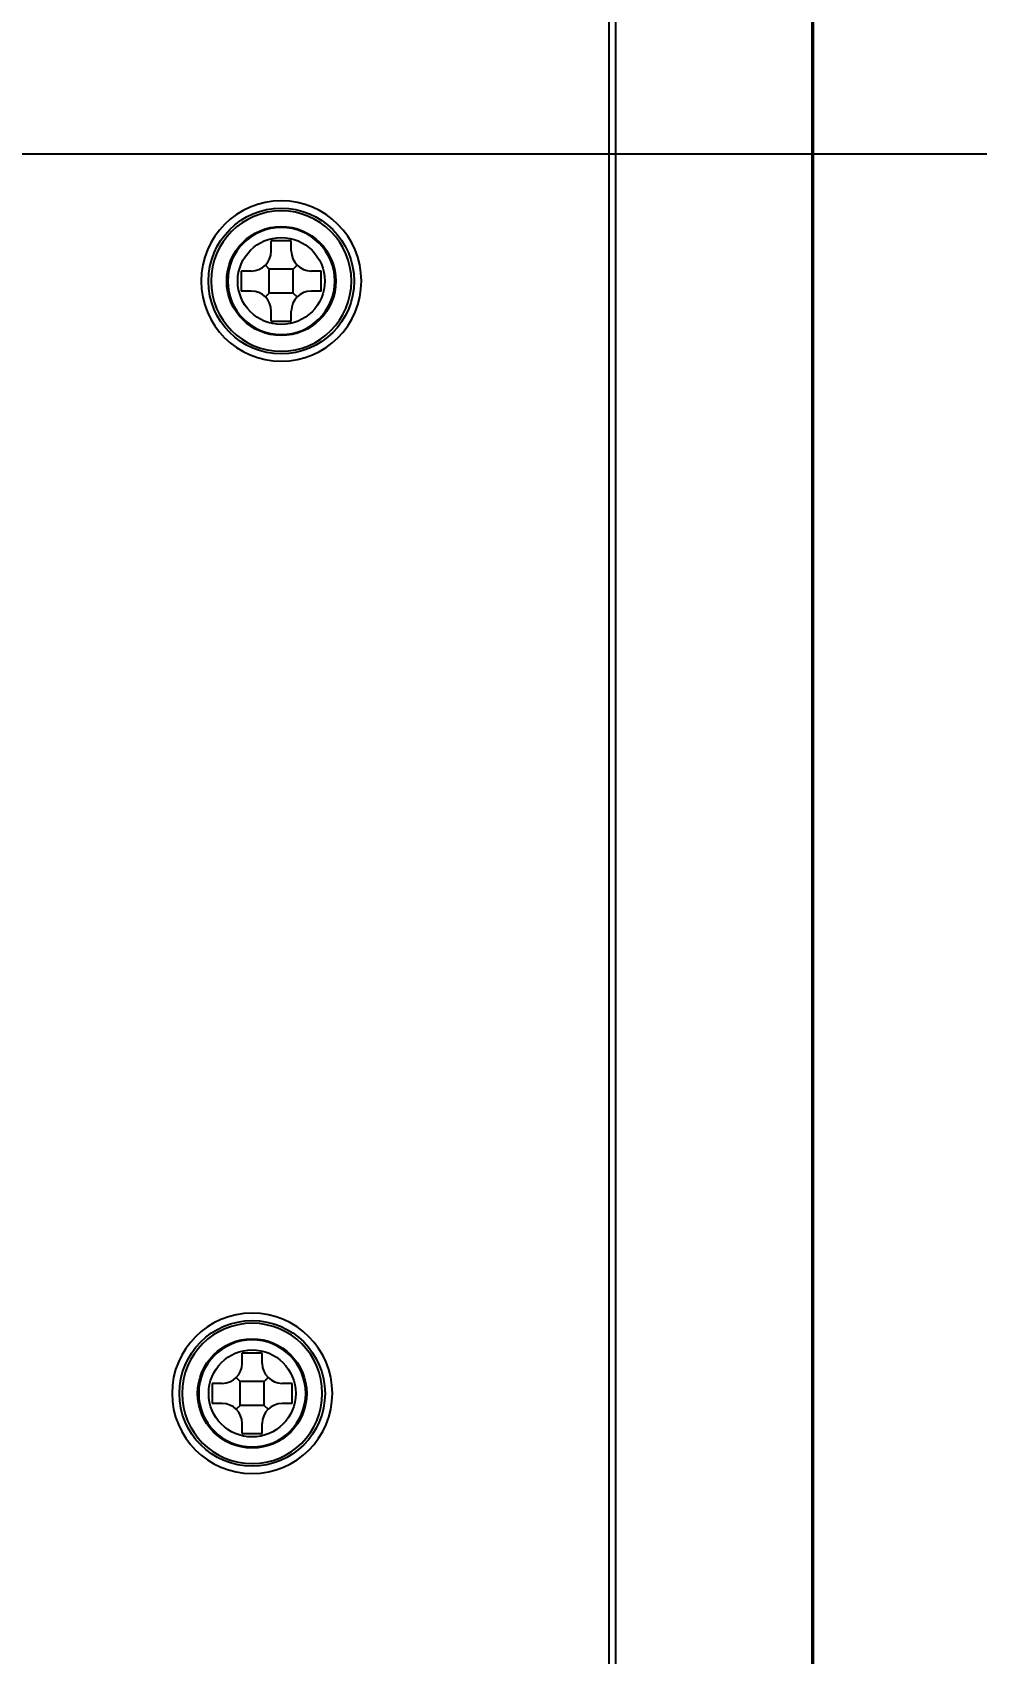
# Model space of a CAD drawing. Header units: millimetres. Extents: x 28 to 3046, y 8 to 3716.
# Drawn here: x 1995.5 to 2042.6, y 1227.6 to 1308.5 of the extents above; entities that cross this region are included whole.
import ezdxf

# ---------------------------------------------------------------- set-up
doc = ezdxf.new("R2010")
doc.units = ezdxf.units.MM
doc.layers.get('Defpoints').update_dxf_attribs({"linetype": 'CONTINUOUS'})
doc.layers.add('1LINE', color=7, linetype='CONTINUOUS')
doc.styles.add('Annotative', font='malgun.ttf')
doc.dimstyles.new('WOO', dxfattribs={"dimtxt": 20, "dimasz": 2, "dimexe": 1.25, "dimexo": 0.3, "dimgap": 1, "dimtad": 1, "dimdec": 1, "dimzin": 1, "dimdsep": 46, "dimtxsty": 'Annotative', "dimcen": 0, "dimclrd": 1, "dimclre": 1, "dimclrt": 2, "dimadec": 0, "dimazin": 0, "dimtfac": 1, "dimtdec": 1, "dimtofl": 0, "dimtmove": 0, "dimatfit": 3, "dimfxl": 0, "dimarcsym": 0})

# ---------------------------------------------------------------- blocks, each defined once
blk = doc.blocks.new('*D13')
at = {"layer": '1LINE', "color": 1, "lineweight": -2}
for p, q in [((1834.765, 1340.796), (2174.273, 1340.796)), ((2173.023, 1338.796), (2173.023, 853.015)), ((1764.11, 851.015), (2174.273, 851.015))]:
    blk.add_line(p, q, dxfattribs=at)
at = {"layer": '1LINE', "color": 1}
for points in [[(2172.69, 1338.796), (2173.356, 1338.796), (2173.023, 1340.796)], [(2172.69, 853.015), (2173.356, 853.015), (2173.023, 851.015)]]:
    blk.add_solid(points, dxfattribs=at)
at = {"layer": 'Defpoints', "color": 0}
for p in [(1834.465, 1340.796), (1763.81, 851.015), (2173.023, 851.015)]:
    blk.add_point(p, dxfattribs=at)
at = {"layer": '1LINE', "color": 2, "insert": (2161.69, 1095.906), "char_height": 20, "attachment_point": 5, "rotation": 90, "style": 'Annotative'}
blk.add_mtext('490', dxfattribs=at)
blk = doc.blocks.new('*D14')
at = {"layer": '1LINE', "color": 1, "lineweight": -2}
for p, q in [((1834.765, 1302.396), (2113.255, 1302.396)), ((2112.005, 1300.396), (2112.005, 853.015)), ((1764.11, 851.015), (2113.255, 851.015))]:
    blk.add_line(p, q, dxfattribs=at)
at = {"layer": '1LINE', "color": 1}
for points in [[(2111.671, 1300.396), (2112.338, 1300.396), (2112.005, 1302.396)], [(2111.671, 853.015), (2112.338, 853.015), (2112.005, 851.015)]]:
    blk.add_solid(points, dxfattribs=at)
at = {"layer": 'Defpoints', "color": 0}
for p in [(1834.465, 1302.396), (1763.81, 851.015), (2112.005, 851.015)]:
    blk.add_point(p, dxfattribs=at)
at = {"layer": '1LINE', "color": 2, "insert": (2100.617, 1076.706), "char_height": 20, "attachment_point": 5, "rotation": 90, "style": 'Annotative'}
blk.add_mtext('451', dxfattribs=at)

msp = doc.modelspace()

# ---------------------------------------------------------------- linework, layer by layer
at = {"layer": '1LINE', "linetype": 'Continuous'}
for p, q in [((2024.256, 1165.689), (2024.256, 1316.834)), ((2024.571, 1316.834), (2024.571, 1165.689)), ((2034.385, 1165.689), (2034.385, 1315.918)), ((2034.435, 1315.917), (2034.435, 1165.689)), ((2007.386, 1297.551), (2007.386, 1298.051)), ((2008.386, 1298.051), (2007.386, 1298.051)), ((2008.386, 1297.551), (2008.386, 1298.051)), ((2007.286, 1296.651), (2007.093, 1296.844)), ((2008.486, 1296.651), (2008.678, 1296.844)), ((2006.386, 1296.551), (2005.886, 1296.551)), ((2005.886, 1296.551), (2005.886, 1295.551)), ((2009.886, 1296.551), (2009.386, 1296.551)), ((2009.886, 1295.551), (2009.886, 1296.551)), ((2006.386, 1295.551), (2005.886, 1295.551)), ((2007.286, 1295.451), (2007.093, 1295.258)), ((2008.486, 1295.451), (2008.678, 1295.258)), ((2009.886, 1295.551), (2009.386, 1295.551)), ((2007.386, 1294.051), (2007.386, 1294.551)), ((2008.386, 1294.051), (2008.386, 1294.551)), ((2007.386, 1294.051), (2008.386, 1294.051)), ((2005.936, 1242.051), (2005.936, 1242.551)), ((2006.936, 1242.551), (2005.936, 1242.551)), ((2006.936, 1242.051), (2006.936, 1242.551)), ((2004.936, 1241.051), (2004.436, 1241.051)), ((2004.436, 1241.051), (2004.436, 1240.051)), ((2005.836, 1241.151), (2005.643, 1241.344)), ((2007.036, 1241.151), (2007.228, 1241.344)), ((2008.436, 1241.051), (2007.936, 1241.051)), ((2008.436, 1240.051), (2008.436, 1241.051)), ((2004.936, 1240.051), (2004.436, 1240.051)), ((2008.436, 1240.051), (2007.936, 1240.051)), ((2005.836, 1239.951), (2005.643, 1239.758)), ((2007.036, 1239.951), (2007.228, 1239.758)), ((2005.936, 1238.551), (2005.936, 1239.051)), ((2005.936, 1238.551), (2006.936, 1238.551)), ((2006.936, 1238.551), (2006.936, 1239.051))]:
    msp.add_line(p, q, dxfattribs=at)
at = {"layer": '1LINE', "linetype": 'Continuous', "extrusion": (0, 0, -1)}
for centre, radius in [((-2007.886, 1296.051), 4), ((-2007.886, 1296.051), 2.67), ((-2006.436, 1240.551), 4), ((-2006.436, 1240.551), 2.67)]:
    msp.add_circle(centre, radius, dxfattribs=at)
at = {"layer": '1LINE', "linetype": 'Continuous'}
for centre, radius in [((2007.886, 1296.051), 3.635), ((2007.886, 1296.051), 2.723), ((2007.886, 1296.051), 2.722), ((2007.886, 1296.051), 2.171), ((2006.436, 1240.551), 3.635), ((2006.436, 1240.551), 2.723), ((2006.436, 1240.551), 2.722), ((2006.436, 1240.551), 2.171)]:
    msp.add_circle(centre, radius, dxfattribs=at)
at = {"layer": '1LINE', "linetype": 'Continuous', "extrusion": (-6.12303e-17, 6.12303e-17, -1)}
for centre in [(-2007.886, 1296.051), (-2006.436, 1240.551)]:
    msp.add_circle(centre, 3.5, dxfattribs=at)
at = {"layer": '1LINE', "linetype": 'Continuous'}
for centre, start, end in [((2006.386, 1297.551), 270, 0), ((2009.386, 1297.551), 180, 270), ((2006.386, 1294.551), 0, 90), ((2009.386, 1294.551), 90, 180), ((2004.936, 1242.051), 270, 0), ((2007.936, 1242.051), 180, 270), ((2004.936, 1239.051), 0, 90), ((2007.936, 1239.051), 90, 180)]:
    msp.add_arc(centre, 1, start, end, dxfattribs=at)
for points in [[(2007.286, 1295.451), (2007.286, 1295.651), (2007.286, 1295.851), (2007.286, 1296.251), (2007.286, 1296.451), (2007.286, 1296.651)], [(2008.486, 1296.651), (2008.286, 1296.651), (2008.086, 1296.651), (2007.686, 1296.651), (2007.486, 1296.651), (2007.286, 1296.651)], [(2008.486, 1295.451), (2008.486, 1295.651), (2008.486, 1295.851), (2008.486, 1296.251), (2008.486, 1296.451), (2008.486, 1296.651)], [(2008.486, 1295.451), (2008.286, 1295.451), (2008.086, 1295.451), (2007.686, 1295.451), (2007.486, 1295.451), (2007.286, 1295.451)], [(2005.836, 1239.951), (2005.836, 1240.151), (2005.836, 1240.351), (2005.836, 1240.751), (2005.836, 1240.951), (2005.836, 1241.151)], [(2007.036, 1241.151), (2006.836, 1241.151), (2006.636, 1241.151), (2006.236, 1241.151), (2006.036, 1241.151), (2005.836, 1241.151)], [(2007.036, 1239.951), (2007.036, 1240.151), (2007.036, 1240.351), (2007.036, 1240.751), (2007.036, 1240.951), (2007.036, 1241.151)], [(2007.036, 1239.951), (2006.836, 1239.951), (2006.636, 1239.951), (2006.236, 1239.951), (2006.036, 1239.951), (2005.836, 1239.951)]]:
    msp.add_open_spline(points, degree=3, knots=[0, 0, 0, 0, 0.5, 0.5, 1, 1, 1, 1], dxfattribs=at)

# ---------------------------------------------------------------- dimensions: what is measured, and where the dimension line sits
at = {"layer": '1LINE'}
for base, p1, picture, middle in [((2173.023, 851.015), (1834.465, 1340.796), '*D13', (2173.023, 1095.906)), ((2112.005, 851.015), (1834.465, 1302.396), '*D14', (2112.005, 1076.706))]:
    dim = msp.add_linear_dim(base=base, p1=p1, p2=(1763.81, 851.015), angle=90, dimstyle='WOO', override={"dimdec": 0}, dxfattribs=at)
    dim.commit()
    dim.dimension.update_dxf_attribs({"geometry": picture, "text_midpoint": middle, "dimtype": 160})

doc.saveas('drawing.dxf')
